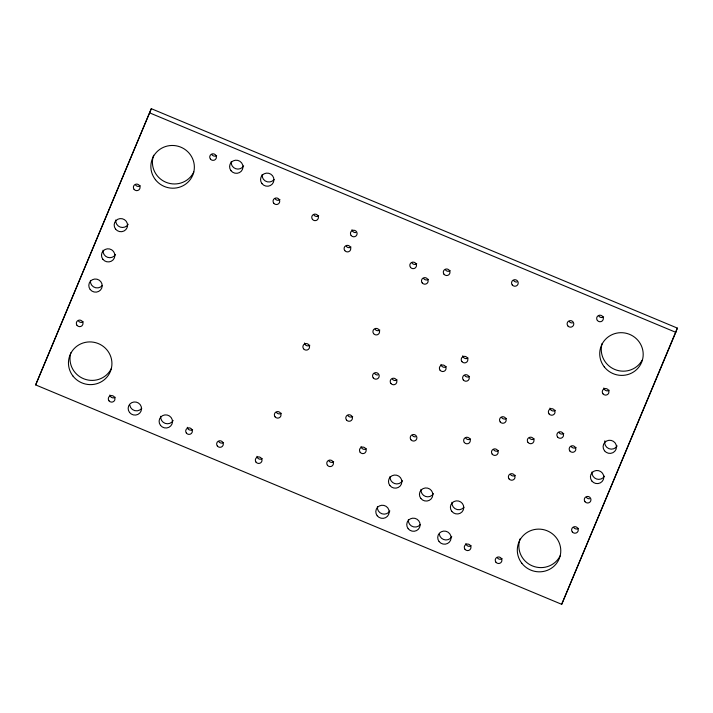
<?xml version="1.0" encoding="UTF-8"?>
<svg xmlns="http://www.w3.org/2000/svg" width="713" height="713" viewBox="0 0 713 713"><rect width="100%" height="100%" fill="white"/><g stroke="black" fill="none" stroke-linecap="round" stroke-linejoin="round"><path stroke-width="1.07" d="M35.65 384.904L151.308 108.688L677.35 328.096L675.799 332.32L561.692 604.312L35.65 384.904L151.308 108.688M561.692 604.312L677.35 328.096M149.766 112.921L675.799 332.32M642.172 360.172A21.8 21.301 20.1 0 1 614.758 369.459A21.8 21.301 20.1 0 1 602.146 343.47M560.266 555.623A21.8 21.301 20.1 0 1 532.344 565.89A21.8 21.301 20.1 0 1 520.071 538.859M193.829 171.985A21.8 21.301 20.1 0 1 165.915 182.252A21.8 21.301 20.1 0 1 153.643 155.22M111.415 368.416A21.8 21.301 20.1 0 1 84.018 378.897A21.8 21.301 20.1 0 1 70.881 352.703M351.028 247.028A3.351 3.28 20.1 0 1 346.331 246.368M416.74 263.783A3.351 3.28 20.1 0 1 412.043 263.124M309.816 345.244A3.351 3.28 20.1 0 1 304.451 343.006M397.123 379.886A3.351 3.28 20.1 0 1 392.426 379.227M563.796 433.424A3.351 3.28 20.1 0 1 559.099 432.764M468.129 358.015A3.351 3.28 20.1 0 1 462.773 355.778M603.608 316.866A3.351 3.28 20.1 0 1 598.911 316.207M216.663 155.479A3.351 3.28 20.1 0 1 211.975 154.819M471.213 545.721A3.351 3.28 20.1 0 1 465.856 543.484M279.977 199.64A3.351 3.28 20.1 0 1 275.28 198.98M262.268 458.575A3.351 3.28 20.1 0 1 256.903 456.338M415.554 436.811A3.351 3.28 20.1 0 1 412.462 435.518M609.196 390.216A3.351 3.28 20.1 0 1 603.84 387.979M576.104 447.434A3.351 3.28 20.1 0 1 571.407 446.775M589.606 498.752A3.351 3.28 20.1 0 1 586.514 497.46M502.166 558.635A3.351 3.28 20.1 0 1 497.478 557.976M450.224 270.655A3.351 3.28 20.1 0 1 445.536 269.995M428.415 279.309A3.351 3.28 20.1 0 1 423.718 278.649M366.411 448.744A3.351 3.28 20.1 0 1 361.054 446.507M379.833 330.066A3.351 3.28 20.1 0 1 375.145 329.406M333.684 461.73A3.351 3.28 20.1 0 1 328.996 461.07M352.703 416.401A3.351 3.28 20.1 0 1 348.015 415.741M578.528 528.342A3.351 3.28 20.1 0 1 573.84 527.682M516.88 281.991A3.351 3.28 20.1 0 1 513.788 280.708M355.769 232.554A3.351 3.28 20.1 0 1 351.999 229.684M318.666 215.781A3.351 3.28 20.1 0 1 313.978 215.121M223.57 442.434A3.351 3.28 20.1 0 1 218.882 441.775M192.617 429.52A3.351 3.28 20.1 0 1 187.261 427.283M140.309 185.772A3.351 3.28 20.1 0 1 135.613 185.113M83.252 321.768A3.351 3.28 20.1 0 1 78.555 321.108M115.23 397.248A3.351 3.28 20.1 0 1 109.873 395.011M534.242 438.851A3.351 3.28 20.1 0 1 529.545 438.192M469.528 376.348A3.351 3.28 20.1 0 1 464.84 375.698M498.414 450.545A3.351 3.28 20.1 0 1 493.726 449.885M446.311 366.669A3.351 3.28 20.1 0 1 440.955 364.432M377.863 374.931A3.351 3.28 20.1 0 1 374.771 373.639M572.45 322.927A3.351 3.28 20.1 0 1 569.357 321.634M555.293 410.349A3.351 3.28 20.1 0 1 549.928 408.112M515.294 475.33A3.351 3.28 20.1 0 1 510.597 474.68M281.287 413.246A3.351 3.28 20.1 0 1 276.591 412.586M506.453 418.379A3.351 3.28 20.1 0 1 501.765 417.729M470.562 438.923A3.351 3.28 20.1 0 1 465.865 438.263M617.164 445.937A6.711 6.551 20.1 0 1 604.882 440.821M604.481 476.159A6.711 6.551 20.1 0 1 592.031 471.899M102.378 285.423A6.711 6.551 20.1 0 1 90.417 280.432M115.542 254.479A6.711 6.551 20.1 0 1 103.091 250.21M128.224 224.256A6.711 6.551 20.1 0 1 115.773 219.987M243.65 165.871A6.711 6.551 20.1 0 1 231.199 161.601M274.113 179.507A6.711 6.551 20.1 0 1 262.152 174.516M141.727 408.362A6.711 6.551 20.1 0 1 129.775 405.082M173.17 420.545A6.711 6.551 20.1 0 1 160.719 416.285M402.533 480.705A6.711 6.551 20.1 0 1 390.082 476.436M389.859 510.927A6.711 6.551 20.1 0 1 377.409 506.658M433.486 493.61A6.711 6.551 20.1 0 1 421.035 489.35M420.322 524.554A6.711 6.551 20.1 0 1 408.362 519.572M463.958 507.246A6.711 6.551 20.1 0 1 451.997 502.255M451.766 536.746A6.711 6.551 20.1 0 1 439.324 534.197M495.927 562.2A3.351 3.28 20.1 0 0 501.667 561.523A3.351 3.28 20.1 0 0 498.129 556.969A3.351 3.28 20.1 0 0 495.927 562.2M604.259 366.856A21.8 21.301 20.1 0 0 641.575 362.436A21.8 21.301 20.1 0 0 618.536 332.837A21.8 21.301 20.1 0 0 604.259 366.856M521.845 563.288A21.8 21.301 20.1 0 0 559.161 558.867A21.8 21.301 20.1 0 0 536.114 529.269A21.8 21.301 20.1 0 0 521.845 563.288M155.407 179.649A21.8 21.301 20.1 0 0 192.733 175.229A21.8 21.301 20.1 0 0 169.685 145.621A21.8 21.301 20.1 0 0 155.407 179.649M72.993 376.081A21.8 21.301 20.1 0 0 110.31 371.66A21.8 21.301 20.1 0 0 87.271 342.062A21.8 21.301 20.1 0 0 72.993 376.081M344.78 250.602A3.351 3.28 20.1 0 0 350.529 249.915A3.351 3.28 20.1 0 0 346.981 245.361A3.351 3.28 20.1 0 0 344.78 250.602M410.501 267.357A3.351 3.28 20.1 0 0 416.24 266.671A3.351 3.28 20.1 0 0 412.693 262.117A3.351 3.28 20.1 0 0 410.501 267.357M303.578 348.817A3.351 3.28 20.1 0 0 309.317 348.131A3.351 3.28 20.1 0 0 305.77 343.577A3.351 3.28 20.1 0 0 303.578 348.817M390.884 383.451A3.351 3.28 20.1 0 0 396.624 382.774A3.351 3.28 20.1 0 0 393.077 378.22A3.351 3.28 20.1 0 0 390.884 383.451M557.557 436.989A3.351 3.28 20.1 0 0 563.297 436.311A3.351 3.28 20.1 0 0 559.75 431.757A3.351 3.28 20.1 0 0 557.557 436.989M461.89 361.58A3.351 3.28 20.1 0 0 467.63 360.903A3.351 3.28 20.1 0 0 464.092 356.348A3.351 3.28 20.1 0 0 461.89 361.58M597.36 320.44A3.351 3.28 20.1 0 0 603.109 319.754A3.351 3.28 20.1 0 0 599.562 315.199A3.351 3.28 20.1 0 0 597.36 320.44M210.424 159.052A3.351 3.28 20.1 0 0 216.173 158.366A3.351 3.28 20.1 0 0 212.626 153.812A3.351 3.28 20.1 0 0 210.424 159.052M464.974 549.286A3.351 3.28 20.1 0 0 470.714 548.609A3.351 3.28 20.1 0 0 467.167 544.055A3.351 3.28 20.1 0 0 464.974 549.286M273.739 203.214A3.351 3.28 20.1 0 0 279.478 202.528A3.351 3.28 20.1 0 0 275.931 197.973A3.351 3.28 20.1 0 0 273.739 203.214M256.029 462.14A3.351 3.28 20.1 0 0 261.769 461.463A3.351 3.28 20.1 0 0 258.222 456.908A3.351 3.28 20.1 0 0 256.029 462.14M410.911 439.743A3.351 3.28 20.1 0 0 416.65 439.065A3.351 3.28 20.1 0 0 413.112 434.511A3.351 3.28 20.1 0 0 410.911 439.743M602.957 393.79A3.351 3.28 20.1 0 0 608.706 393.104A3.351 3.28 20.1 0 0 605.159 388.558A3.351 3.28 20.1 0 0 602.957 393.79M569.865 450.999A3.351 3.28 20.1 0 0 575.605 450.322A3.351 3.28 20.1 0 0 572.058 445.768A3.351 3.28 20.1 0 0 569.865 450.999M584.972 501.685A3.351 3.28 20.1 0 0 590.712 501.007A3.351 3.28 20.1 0 0 587.164 496.453A3.351 3.28 20.1 0 0 584.972 501.685M443.985 274.22A3.351 3.28 20.1 0 0 449.734 273.542A3.351 3.28 20.1 0 0 446.186 268.988A3.351 3.28 20.1 0 0 443.985 274.22M422.167 282.874A3.351 3.28 20.1 0 0 427.916 282.196A3.351 3.28 20.1 0 0 424.369 277.642A3.351 3.28 20.1 0 0 422.167 282.874M360.172 452.318A3.351 3.28 20.1 0 0 365.912 451.632A3.351 3.28 20.1 0 0 362.373 447.078A3.351 3.28 20.1 0 0 360.172 452.318M373.594 333.631A3.351 3.28 20.1 0 0 379.334 332.953A3.351 3.28 20.1 0 0 375.796 328.399A3.351 3.28 20.1 0 0 373.594 333.631M327.445 465.295A3.351 3.28 20.1 0 0 333.185 464.618A3.351 3.28 20.1 0 0 329.647 460.063A3.351 3.28 20.1 0 0 327.445 465.295M346.465 419.966A3.351 3.28 20.1 0 0 352.204 419.289A3.351 3.28 20.1 0 0 348.666 414.734A3.351 3.28 20.1 0 0 346.465 419.966M572.289 531.907A3.351 3.28 20.1 0 0 578.029 531.23A3.351 3.28 20.1 0 0 574.482 526.675A3.351 3.28 20.1 0 0 572.289 531.907M512.237 284.933A3.351 3.28 20.1 0 0 517.977 284.246A3.351 3.28 20.1 0 0 514.438 279.701A3.351 3.28 20.1 0 0 512.237 284.933M351.126 235.486A3.351 3.28 20.1 0 0 356.865 234.809A3.351 3.28 20.1 0 0 353.318 230.254A3.351 3.28 20.1 0 0 351.126 235.486M312.428 219.346A3.351 3.28 20.1 0 0 318.167 218.668A3.351 3.28 20.1 0 0 314.629 214.114A3.351 3.28 20.1 0 0 312.428 219.346M217.331 445.999A3.351 3.28 20.1 0 0 223.08 445.322A3.351 3.28 20.1 0 0 219.533 440.768A3.351 3.28 20.1 0 0 217.331 445.999M186.378 433.094A3.351 3.28 20.1 0 0 192.118 432.408A3.351 3.28 20.1 0 0 188.58 427.862A3.351 3.28 20.1 0 0 186.378 433.094M134.071 189.346A3.351 3.28 20.1 0 0 139.81 188.66A3.351 3.28 20.1 0 0 136.263 184.106A3.351 3.28 20.1 0 0 134.071 189.346M77.013 325.333A3.351 3.28 20.1 0 0 82.753 324.656A3.351 3.28 20.1 0 0 79.205 320.101A3.351 3.28 20.1 0 0 77.013 325.333M108.991 400.813A3.351 3.28 20.1 0 0 114.731 400.136A3.351 3.28 20.1 0 0 111.192 395.581A3.351 3.28 20.1 0 0 108.991 400.813M528.003 442.416A3.351 3.28 20.1 0 0 533.743 441.739A3.351 3.28 20.1 0 0 530.196 437.185A3.351 3.28 20.1 0 0 528.003 442.416M463.29 379.922A3.351 3.28 20.1 0 0 469.029 379.236A3.351 3.28 20.1 0 0 465.491 374.69A3.351 3.28 20.1 0 0 463.29 379.922M492.175 454.11A3.351 3.28 20.1 0 0 497.924 453.432A3.351 3.28 20.1 0 0 494.376 448.878A3.351 3.28 20.1 0 0 492.175 454.11M440.073 370.234A3.351 3.28 20.1 0 0 445.812 369.557A3.351 3.28 20.1 0 0 442.274 365.003A3.351 3.28 20.1 0 0 440.073 370.234M373.229 377.863A3.351 3.28 20.1 0 0 378.968 377.186A3.351 3.28 20.1 0 0 375.421 372.632A3.351 3.28 20.1 0 0 373.229 377.863M567.806 325.868A3.351 3.28 20.1 0 0 573.546 325.181A3.351 3.28 20.1 0 0 570.008 320.627A3.351 3.28 20.1 0 0 567.806 325.868M549.055 413.914A3.351 3.28 20.1 0 0 554.794 413.237A3.351 3.28 20.1 0 0 551.247 408.683A3.351 3.28 20.1 0 0 549.055 413.914M509.055 478.904A3.351 3.28 20.1 0 0 514.795 478.227A3.351 3.28 20.1 0 0 511.248 473.673A3.351 3.28 20.1 0 0 509.055 478.904M275.049 416.811A3.351 3.28 20.1 0 0 280.788 416.134A3.351 3.28 20.1 0 0 277.241 411.579A3.351 3.28 20.1 0 0 275.049 416.811M500.214 421.953A3.351 3.28 20.1 0 0 505.954 421.276A3.351 3.28 20.1 0 0 502.407 416.722A3.351 3.28 20.1 0 0 500.214 421.953M464.315 442.488A3.351 3.28 20.1 0 0 470.063 441.81A3.351 3.28 20.1 0 0 466.516 437.256A3.351 3.28 20.1 0 0 464.315 442.488M604.508 450.776A6.711 6.551 20.1 0 0 615.996 449.413A6.711 6.551 20.1 0 0 608.902 440.304A6.711 6.551 20.1 0 0 604.508 450.776M591.835 480.999A6.711 6.551 20.1 0 0 603.314 479.635A6.711 6.551 20.1 0 0 596.228 470.527A6.711 6.551 20.1 0 0 591.835 480.999M90.212 289.531A6.711 6.551 20.1 0 0 101.701 288.168A6.711 6.551 20.1 0 0 94.606 279.059A6.711 6.551 20.1 0 0 90.212 289.531M102.895 259.309A6.711 6.551 20.1 0 0 114.374 257.946A6.711 6.551 20.1 0 0 107.289 248.837A6.711 6.551 20.1 0 0 102.895 259.309M115.568 229.087A6.711 6.551 20.1 0 0 127.057 227.732A6.711 6.551 20.1 0 0 119.962 218.624A6.711 6.551 20.1 0 0 115.568 229.087M230.994 170.701A6.711 6.551 20.1 0 0 242.482 169.346A6.711 6.551 20.1 0 0 235.388 160.238A6.711 6.551 20.1 0 0 230.994 170.701M261.956 183.615A6.711 6.551 20.1 0 0 273.435 182.252A6.711 6.551 20.1 0 0 266.341 173.143A6.711 6.551 20.1 0 0 261.956 183.615M129.561 412.471A6.711 6.551 20.1 0 0 141.049 411.107A6.711 6.551 20.1 0 0 133.955 401.998A6.711 6.551 20.1 0 0 129.561 412.471M160.514 425.385A6.711 6.551 20.1 0 0 172.002 424.021A6.711 6.551 20.1 0 0 164.908 414.913A6.711 6.551 20.1 0 0 160.514 425.385M389.877 485.535A6.711 6.551 20.1 0 0 401.366 484.172A6.711 6.551 20.1 0 0 394.271 475.072A6.711 6.551 20.1 0 0 389.877 485.535M377.204 515.757A6.711 6.551 20.1 0 0 388.683 514.394A6.711 6.551 20.1 0 0 381.598 505.285A6.711 6.551 20.1 0 0 377.204 515.757M420.839 498.449A6.711 6.551 20.1 0 0 432.319 497.086A6.711 6.551 20.1 0 0 425.233 487.977A6.711 6.551 20.1 0 0 420.839 498.449M408.157 528.672A6.711 6.551 20.1 0 0 419.636 527.308A6.711 6.551 20.1 0 0 412.551 518.199A6.711 6.551 20.1 0 0 408.157 528.672M451.792 511.355A6.711 6.551 20.1 0 0 463.272 510A6.711 6.551 20.1 0 0 456.186 500.891A6.711 6.551 20.1 0 0 451.792 511.355M439.11 541.577A6.711 6.551 20.1 0 0 450.598 540.222A6.711 6.551 20.1 0 0 443.504 531.114A6.711 6.551 20.1 0 0 439.11 541.577"/></g></svg>
